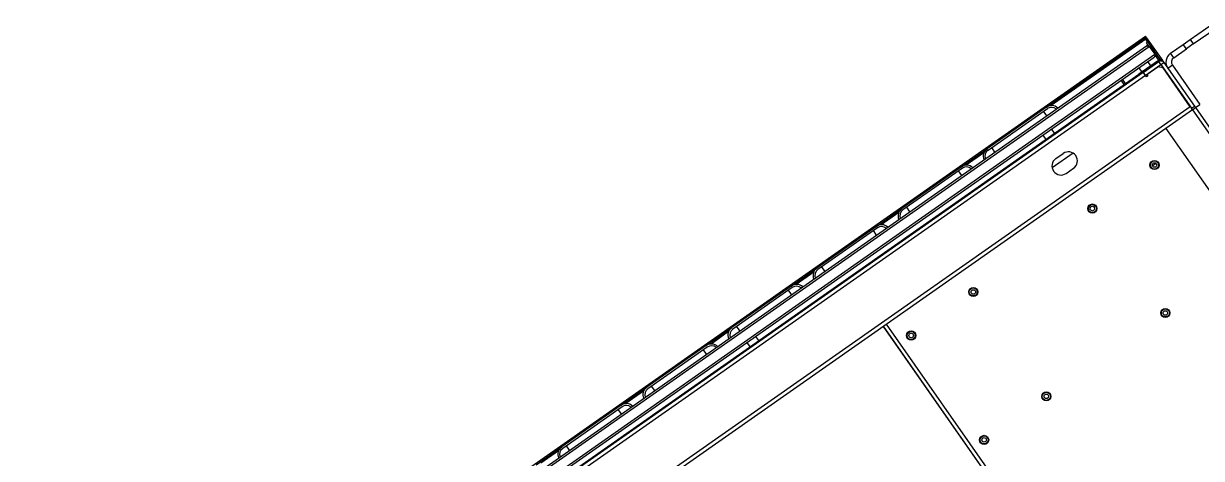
# Model space of a CAD drawing. Header units: millimetres. Extents: x 152904052 to 153933663, y 538271515 to 539240469.
# Drawn here: x 153340101 to 153341405, y 538938532 to 538939013 of the extents above; entities that cross this region are included whole.
import ezdxf

# ---------------------------------------------------------------- set-up
doc = ezdxf.new("R2010")
doc.units = ezdxf.units.MM
doc.layers.add('POWR', color=5, linetype='Continuous')

msp = doc.modelspace()

# ---------------------------------------------------------------- linework, layer by layer
at = {"layer": 'POWR', "color": 7}
for p, q in [((153341393, 538938995.8), (153341418.3, 538939013.5)), ((153341396.4, 538938990.9), (153341421.7, 538939008.6)), ((153340442.3, 538938368.7), (153341343.4, 538938999.6)), ((153341233.9, 538938921), (153341344.3, 538938998.3)), ((153341343.9, 538938996.1), (153341239.2, 538938922.8)), ((153341343, 538938997.3), (153341344.3, 538938998.2)), ((153341343, 538938997.4), (153341343, 538938997.3)), ((153341343, 538938997.3), (153341359.5, 538938973.8)), ((153341344.3, 538938998.3), (153341343.4, 538938999.6)), ((153341345.8, 538938993.3), (153341343.9, 538938996.1)), ((153341344.3, 538938998.2), (153341360.8, 538938974.7)), ((153341344.5, 538938992.4), (153341345.8, 538938993.3)), ((153341385.3, 538938990.4), (153341393, 538938995.8)), ((153341393, 538938995.8), (153341396.4, 538938990.9)), ((153340451.5, 538938360.8), (153341347.6, 538938988.3)), ((153340452, 538938363.7), (153341344.7, 538938988.8)), ((153341346.9, 538938988.9), (153341344.5, 538938992.4)), ((153341347.6, 538938988.3), (153341353.8, 538938979.5)), ((153341371.3, 538938980.6), (153341385.3, 538938990.4)), ((153341374.8, 538938975.7), (153341371.3, 538938980.6)), ((153341374.8, 538938975.7), (153341388.8, 538938985.5)), ((153341388.8, 538938985.5), (153341385.3, 538938990.4)), ((153341396.4, 538938990.9), (153341388.8, 538938985.5)), ((153340457.7, 538938352), (153341353.8, 538938979.5)), ((153340460.6, 538938351.5), (153341353.2, 538938976.5)), ((153341356.7, 538938971.8), (153341336.2, 538938957.5)), ((153341341, 538938959.4), (153341358.1, 538938971.4)), ((153341343.3, 538938956.1), (153341360.4, 538938968.1)), ((153341349.3, 538938966.7), (153341346, 538938971.4)), ((153341353.2, 538938976.5), (153341353.3, 538938976.5)), ((153341358.2, 538938972.9), (153341353.8, 538938979.1)), ((153341356.7, 538938971.8), (153341360.8, 538938974.7)), ((153341357.4, 538938970.8), (153341356.7, 538938971.8)), ((153341361.5, 538938973.7), (153341358.1, 538938971.4)), ((153341360.4, 538938968.1), (153341358.1, 538938971.4)), ((153341360.1, 538938972.1), (153341359.8, 538938972.5)), ((153341360.2, 538938972.8), (153341360.2, 538938972.7)), ((153341360.6, 538938968.1), (153341363.8, 538938970.4)), ((153341360.6, 538938968.1), (153341394.3, 538938919.8)), ((153341360.8, 538938974.7), (153341361.5, 538938973.7)), ((153341361.5, 538938973.7), (153341362.7, 538938972)), ((153341362.3, 538938971.7), (153341362.7, 538938972)), ((153341362.7, 538938972), (153341363.8, 538938970.4)), ((153341363.8, 538938970.4), (153341397.6, 538938922.1)), ((153341373.3, 538938967.3), (153341368.4, 538938963.9)), ((153341373.3, 538938967.3), (153341403.7, 538938923.9)), ((153341341, 538938959.4), (153339579.8, 538937726.2)), ((153341343.4, 538938956), (153339582.2, 538937722.8)), ((153340486.4, 538938362.4), (153341336.2, 538938957.5)), ((153341336.2, 538938964.5), (153341339.5, 538938959.8)), ((153341336.2, 538938957.5), (153341336.9, 538938956.5)), ((153341341, 538938959.4), (153341343.3, 538938956.1)), ((153341343.3, 538938956.1), (153341343.4, 538938956)), ((153341344.5, 538938954.4), (153341343.4, 538938956)), ((153341346.1, 538938955.5), (153341344.5, 538938954.4)), ((153341345.1, 538938957.1), (153341357.3, 538938965.7)), ((153341345.1, 538938957.1), (153341346.1, 538938955.5)), ((153341362.9, 538938964.7), (153341357.3, 538938965.7)), ((153341393.1, 538938921.5), (153341362.9, 538938964.7)), ((153341319.8, 538938946), (153341316.5, 538938950.8)), ((153341321.5, 538938947.2), (153341318.2, 538938951.9)), ((153341393.1, 538938921.5), (153339597.6, 538937664.3)), ((153341233.9, 538938921), (153341168, 538938874.9)), ((153341235, 538938919.3), (153341169.1, 538938873.2)), ((153341234.2, 538938911.4), (153341230.7, 538938916.4)), ((153341395.4, 538938918.1), (153341366, 538938897.5)), ((153341394.3, 538938919.8), (153341397.6, 538938922.1)), ((153341395.5, 538938918.2), (153341394.3, 538938919.8)), ((153341395.4, 538938918.1), (153341398.8, 538938920.5)), ((153341395.4, 538938918.1), (153341865.7, 538938246.4)), ((153341397.6, 538938922.1), (153341398.8, 538938920.5)), ((153341398.8, 538938920.5), (153341403.7, 538938923.9)), ((153341398.8, 538938920.5), (153341869.1, 538938248.8)), ((153341366, 538938897.5), (153340520.2, 538938305.3)), ((153341229.7, 538938890), (153341233, 538938885.2)), ((153341242.8, 538938892.1), (153341239.5, 538938896.9)), ((153341366, 538938897.5), (153341836.3, 538938225.8)), ((153341176.8, 538938871.3), (153341173.4, 538938876.2)), ((153341139.7, 538938855), (153341168, 538938874.9)), ((153341164.5, 538938870.4), (153341145, 538938856.8)), ((153341263.4, 538938870.1), (153341240.1, 538938853.8)), ((153341244.1, 538938864.1), (153341252.3, 538938869.8)), ((153341139.7, 538938855), (153341073.8, 538938808.9)), ((153341140.8, 538938853.4), (153341074.9, 538938807.3)), ((153341140, 538938845.5), (153341136.5, 538938850.4)), ((153341255.6, 538938847.7), (153341263.8, 538938853.4)), ((153341355.3, 538938858.7), (153341351.2, 538938855.9)), ((153341045.5, 538938789.1), (153341073.8, 538938808.9)), ((153341070.3, 538938804.5), (153341050.8, 538938790.9)), ((153341082.6, 538938805.3), (153341079.2, 538938810.2)), ((153341045.5, 538938789.1), (153340979.6, 538938742.9)), ((153341046.6, 538938787.4), (153340980.7, 538938741.3)), ((153341045.8, 538938779.5), (153341042.3, 538938784.4)), ((153340951.3, 538938723.1), (153340979.6, 538938742.9)), ((153340976.1, 538938738.5), (153340956.6, 538938724.9)), ((153340988.4, 538938739.4), (153340985, 538938744.3)), ((153340951.3, 538938723.1), (153340885.4, 538938677)), ((153340952.4, 538938721.5), (153340886.5, 538938675.3)), ((153340951.6, 538938713.6), (153340948.1, 538938718.5)), ((153341243.2, 538938414.3), (153341056.6, 538938680.9)), ((153340857, 538938657.1), (153340885.4, 538938677)), ((153340881.9, 538938672.6), (153340862.4, 538938658.9)), ((153340894.2, 538938673.4), (153340890.8, 538938678.3)), ((153340915.2, 538938662.7), (153340911.9, 538938667.4)), ((153341052.9, 538938678.3), (153341239.5, 538938411.7)), ((153341239.9, 538938412), (153341053.3, 538938678.6)), ((153340857, 538938657.1), (153340791.2, 538938611)), ((153340858.2, 538938655.5), (153340792.3, 538938609.4)), ((153340902, 538938660.5), (153340905.3, 538938655.8)), ((153340857.4, 538938647.6), (153340853.9, 538938652.5)), ((153340762.8, 538938591.2), (153340791.2, 538938611)), ((153340787.7, 538938606.6), (153340768.2, 538938593)), ((153340800, 538938607.4), (153340796.6, 538938612.4)), ((153340762.8, 538938591.2), (153340697, 538938545.1)), ((153340764, 538938589.5), (153340698.1, 538938543.4)), ((153340763.2, 538938581.6), (153340759.7, 538938586.5)), ((153340668.6, 538938525.2), (153340697, 538938545.1)), ((153340693.5, 538938540.6), (153340674, 538938527)), ((153340705.8, 538938541.5), (153340702.4, 538938546.4))]:
    msp.add_line(p, q, dxfattribs=at)
for centre, radius in [((153341353.5, 538938857), 5.06), ((153341353.5, 538938857), 4.44), ((153341353.5, 538938857), 2.5), ((153341284.7, 538938808.8), 5.06), ((153341284.7, 538938808.8), 4.44), ((153341284.7, 538938808.8), 2.5), ((153341152.8, 538938716.5), 5.06), ((153341152.8, 538938716.5), 4.44), ((153341152.8, 538938716.5), 2.5), ((153341365.5, 538938693.3), 5.06), ((153341365.5, 538938693.3), 4.44), ((153341365.5, 538938693.3), 2.5), ((153341084, 538938668.3), 5.06), ((153341084, 538938668.3), 4.44), ((153341084, 538938668.3), 2.5), ((153341233.7, 538938601), 5.06), ((153341233.7, 538938601), 4.44), ((153341233.7, 538938601), 2.5), ((153341164.8, 538938552.8), 5.06), ((153341164.8, 538938552.8), 4.44), ((153341164.8, 538938552.8), 2.5)]:
    msp.add_circle(centre, radius, dxfattribs=at)
for centre, radius, start, end in [((153341345.9, 538938987.1), 2.1, 35, 125), ((153341378.2, 538938970.8), 12, 125, 215), ((153341360.5, 538938968), 4.1, 35, 125), ((153341361, 538938970.8), 2.1, 35, 125), ((153341360.5, 538938968), 0.1, 35, 125), ((153341378.2, 538938970.8), 6, 125, 215), ((153341239.6, 538938912.8), 10, 46.537, 125), ((153341239.6, 538938912.8), 8, 49.4775, 125), ((153341173.7, 538938866.7), 10, 125, 203.463), ((153341173.7, 538938866.7), 8, 125, 200.5225), ((153341249.9, 538938855.9), 10, 125, 305), ((153341258.1, 538938861.6), 10, 305, 125), ((153341145.4, 538938846.8), 10, 46.537, 125), ((153341145.4, 538938846.8), 8, 49.4775, 125), ((153341079.5, 538938800.7), 10, 125, 203.463), ((153341079.5, 538938800.7), 8, 125, 200.5225), ((153341051.2, 538938780.9), 10, 46.537, 125), ((153341051.2, 538938780.9), 8, 49.4775, 125), ((153340985.3, 538938734.7), 10, 125, 203.463), ((153340985.3, 538938734.7), 8, 125, 200.5225), ((153340957, 538938714.9), 10, 46.537, 125), ((153340957, 538938714.9), 8, 49.4775, 125), ((153340891.1, 538938668.8), 10, 125, 203.463), ((153340891.1, 538938668.8), 8, 125, 200.5225), ((153340862.8, 538938648.9), 10, 46.537, 125), ((153340862.8, 538938648.9), 8, 49.4775, 125), ((153340796.9, 538938602.8), 10, 125, 203.463), ((153340796.9, 538938602.8), 8, 125, 200.5225), ((153340768.6, 538938583), 10, 46.537, 125), ((153340768.6, 538938583), 8, 49.4775, 125), ((153340702.7, 538938536.9), 10, 125, 203.463), ((153340702.7, 538938536.9), 8, 125, 200.5225)]:
    msp.add_arc(centre, radius, start, end, dxfattribs=at)
msp.add_open_spline([(153341344.7, 538938988.8), (153341344.8, 538938988.9), (153341345.1, 538938989), (153341345.8, 538938989), (153341346.7, 538938988.7), (153341347.3, 538938988.4), (153341347.6, 538938988.3)], degree=3, knots=[0, 0, 0, 0, 0.230728, 0.485563, 0.740459, 1, 1, 1, 1], dxfattribs=at)
for points in [[(153341353.8, 538938979.5), (153341353.8, 538938979.1), (153341353.8, 538938978.5), (153341353.8, 538938977.6), (153341353.6, 538938976.9), (153341353.4, 538938976.6), (153341353.2, 538938976.5)], [(153341353.3, 538938976.5), (153341353.5, 538938976.7), (153341353.9, 538938977.1), (153341354.2, 538938977.9), (153341354.2, 538938978.7), (153341353.9, 538938979.2), (153341353.8, 538938979.5)]]:
    msp.add_open_spline(points, degree=3, dxfattribs=at)

doc.saveas('drawing.dxf')
